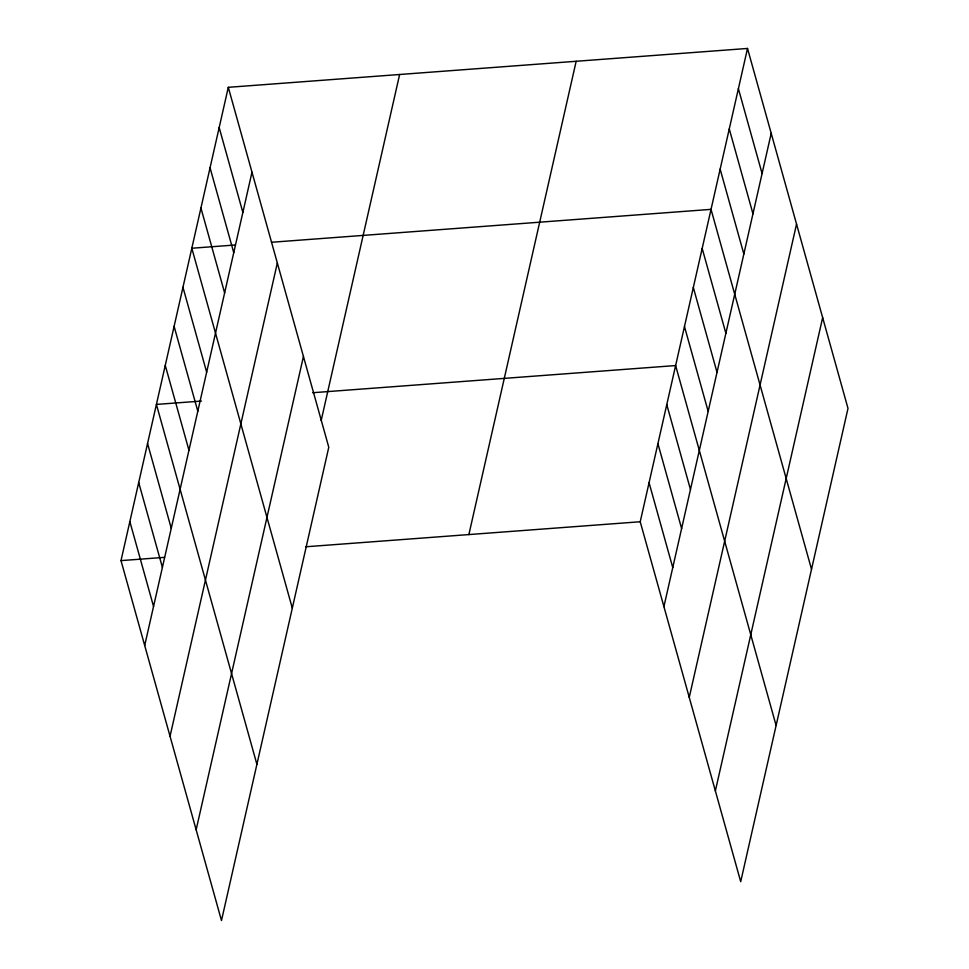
<?xml version="1.0" encoding="UTF-8"?>
<svg xmlns="http://www.w3.org/2000/svg" width="969" height="969" viewBox="0 0 969 969"><rect width="100%" height="100%" fill="white"/><g stroke="black" fill="none" stroke-linecap="round" stroke-linejoin="round"><path stroke-width="1.45" d="M228.296 87.319L328.782 447.254L221.489 920.55L121.004 560.615L228.296 87.319L747.511 48.45L847.996 408.385L740.704 881.681L640.218 521.746L747.511 48.45M144.696 645.499L251.988 172.203M170.035 736.27L277.34 262.974M196.15 829.779L303.442 356.495M321.187 420.522L399.628 74.492M468.875 534.573L576.167 61.277M663.91 606.63L771.203 133.334M689.25 697.389L796.542 224.093M715.364 790.91L822.657 317.614M235.394 244.975L191.814 248.246L292.311 608.181M271.465 242.274L711.028 209.365L811.525 569.3M201.491 401.057L156.409 404.424L256.906 764.359M312.721 392.724L675.623 365.555L776.108 725.49M121.004 560.615L164.585 557.357M305.913 546.77L640.218 521.746M738.39 88.676L762.082 173.56M729.269 128.913L752.961 213.798M720.149 169.139L743.841 254.023M702.174 248.415L725.878 333.3M693.319 287.466L717.024 372.35M684.465 326.505L708.169 411.389M666.769 404.606L690.473 489.49M657.915 443.645L681.619 528.529M649.06 482.695L672.765 567.58M219.176 127.557L242.868 212.441M210.055 167.782L233.747 252.667M200.934 208.008L224.626 292.892M182.959 287.284L206.663 372.169M174.105 326.335L197.809 411.219M165.263 365.386L188.955 450.27M147.554 443.475L171.259 528.359M138.7 482.526L162.404 567.41M129.846 521.564L153.55 606.449"/></g></svg>
